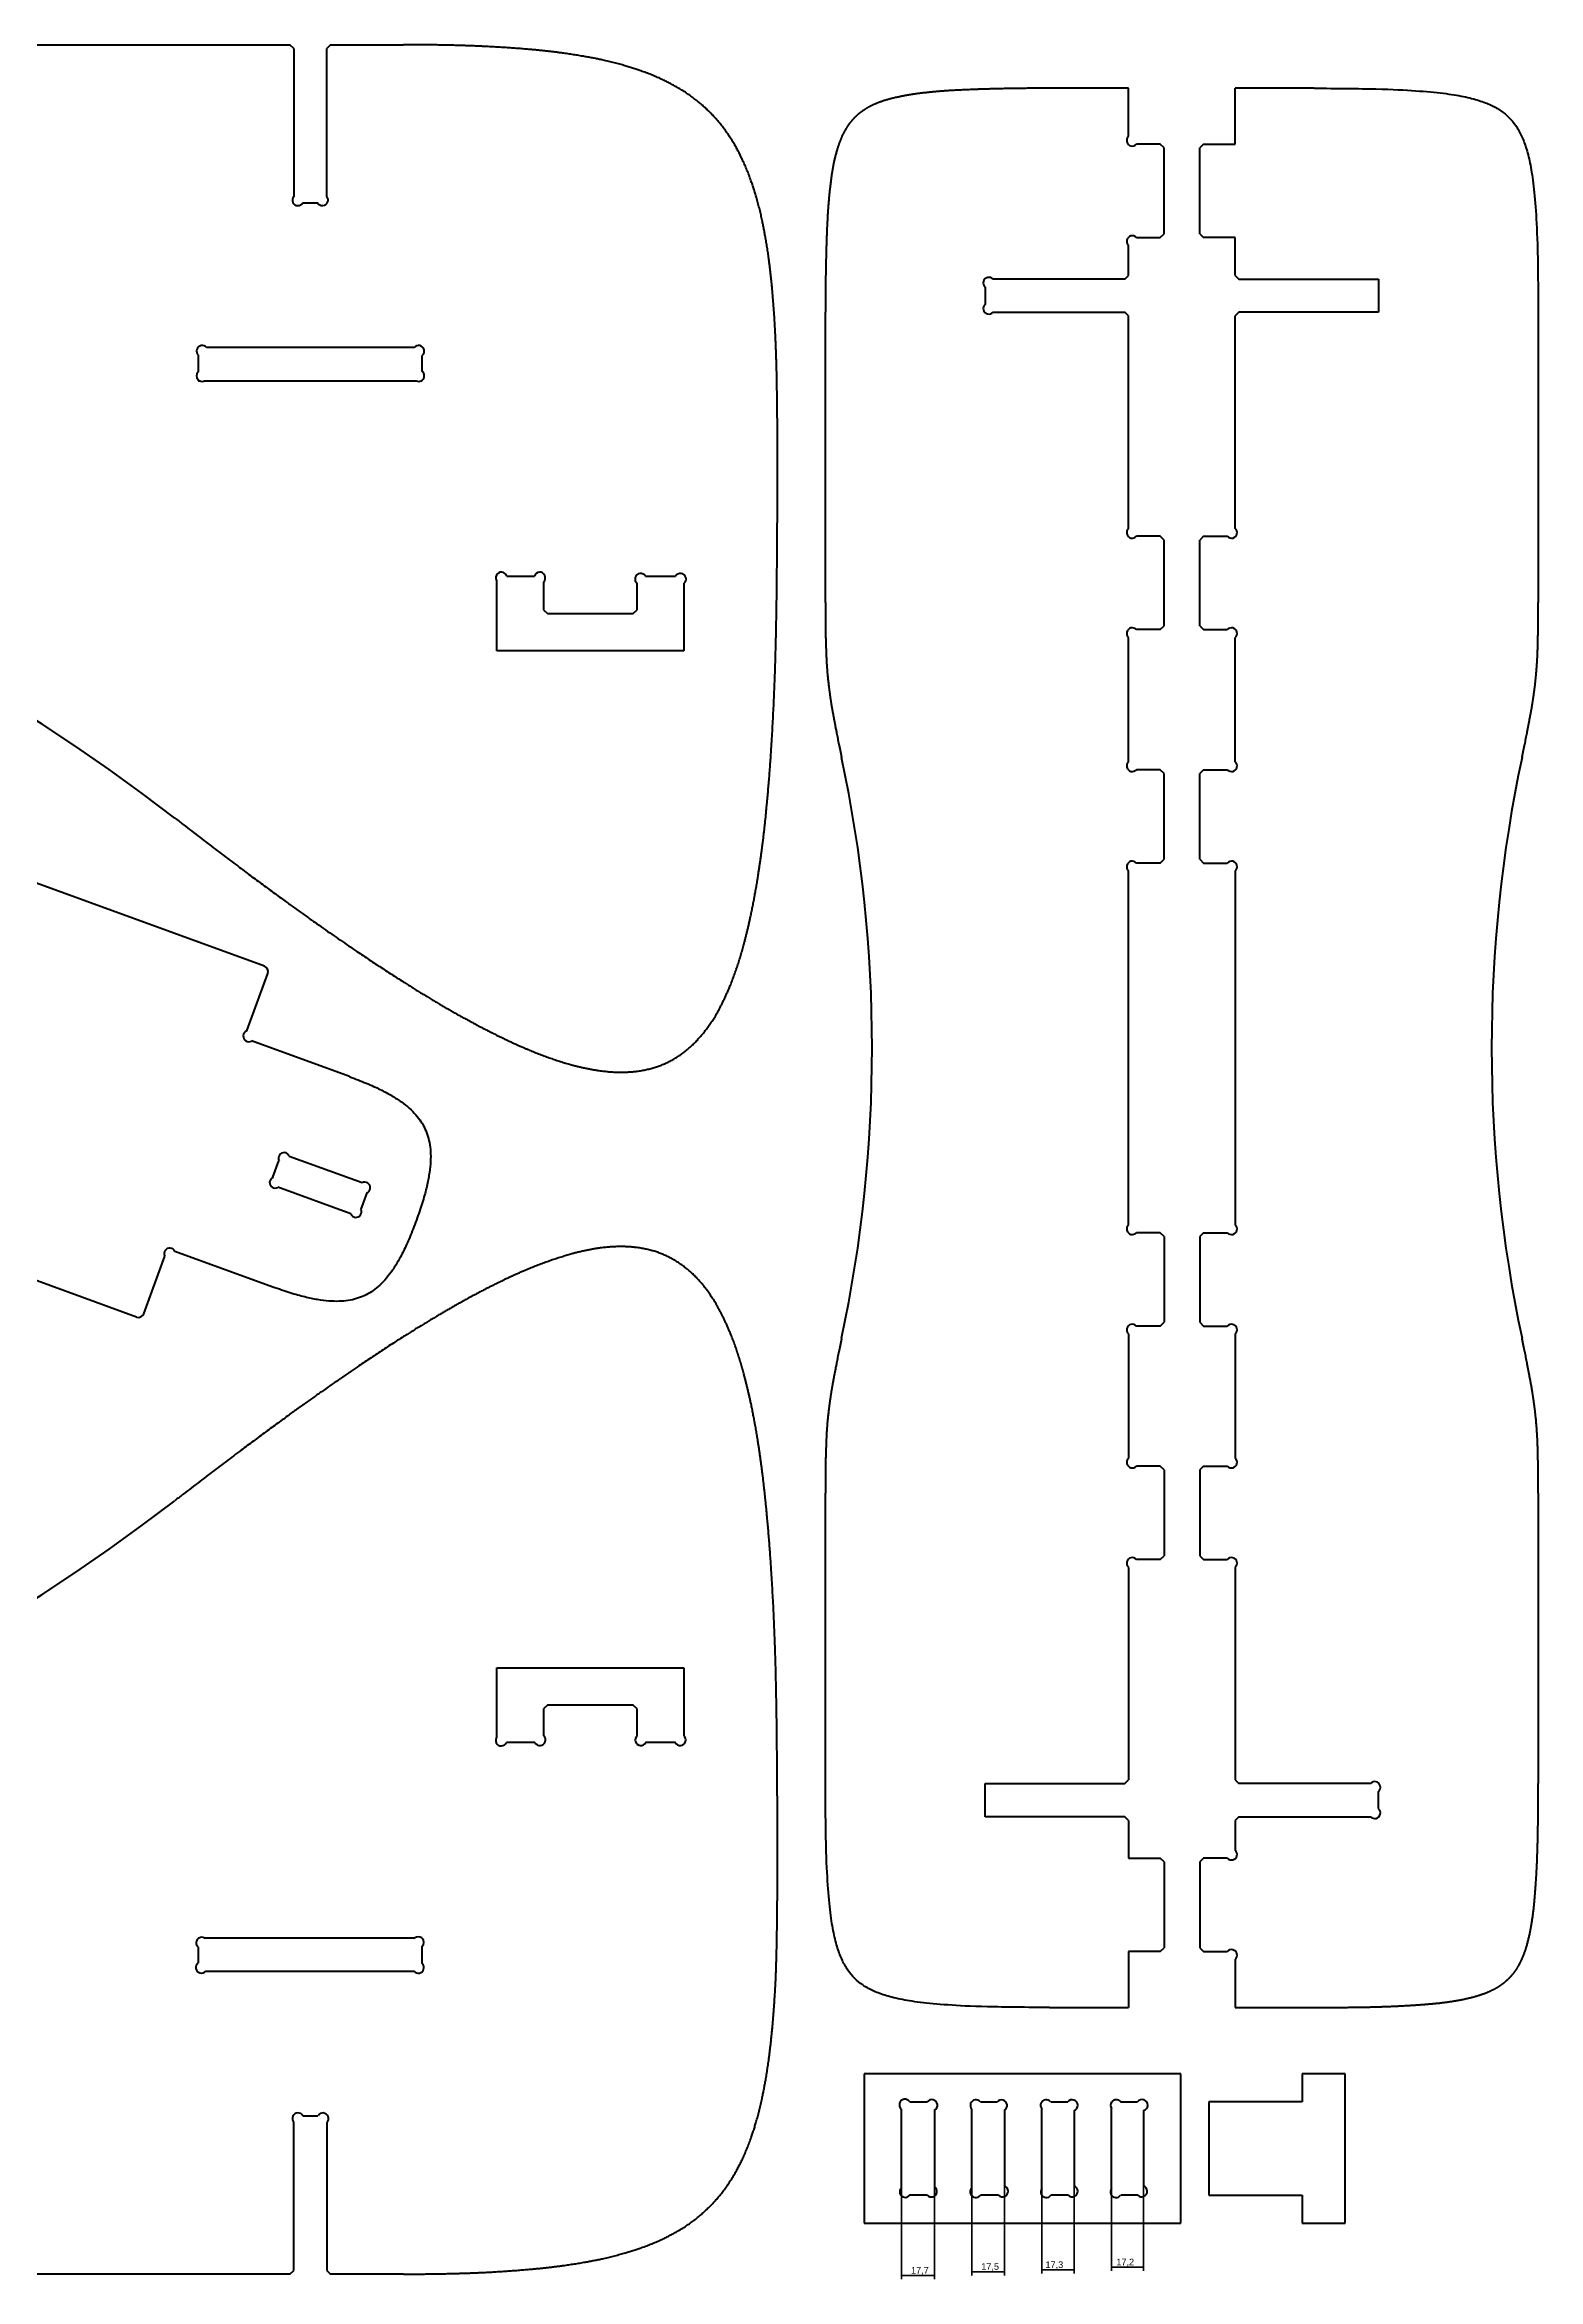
# Model space of a CAD drawing. Header units: millimetres. Extents: x 24 to 2331, y 10 to 1207.
# Drawn here: x 1532 to 2331, y 10 to 1207 of the extents above; entities that cross this region are included whole.
import ezdxf

# ---------------------------------------------------------------- set-up
doc = ezdxf.new("R2010")
doc.units = ezdxf.units.MM
doc.layers.add('1', color=7, linetype='Continuous', true_color=0xffffff)
doc.styles.add('Arial Unicode MS', font='Arial Unicode MS')

# ---------------------------------------------------------------- blocks, each defined once
blk = doc.blocks.new('_U2')
at = {"layer": '1', "color": 18, "lineweight": 35}
for p, q in [((2008.181136, 59.91544), (2008.181136, 10.312279)), ((1990.481136, 59.409354), (1990.481136, 10.312279)), ((1990.481136, 12.312279), (2008.181136, 12.312279))]:
    blk.add_line(p, q, dxfattribs=at)
at = {"layer": '1', "color": 18, "lineweight": 70}
for points in [[(1990.481136, 12.312279), (1993.981133, 13.250101), (1993.98114, 11.374456), (1990.481136, 12.312279)], [(2008.181136, 12.312279), (2004.68114, 11.374456), (2004.681133, 13.250101), (2008.181136, 12.312279)]]:
    blk.add_solid(points, dxfattribs=at)
at = {"layer": '1', "color": 18, "linetype": 'Continuous', "lineweight": 13, "insert": (1995.622951, 12.737308), "char_height": 3.5, "attachment_point": 7, "line_spacing_factor": 1.069626, "style": 'Arial Unicode MS'}
blk.add_mtext('\\fArial Unicode MS|b0|i0;\\W1.0000;17,7', dxfattribs=at)
blk = doc.blocks.new('_U3')
at = {"layer": '1', "color": 18, "lineweight": 35}
for p, q in [((2045.681136, 60.286788), (2045.681136, 12.328287)), ((2028.181136, 59.176166), (2028.181136, 12.328287)), ((2028.181136, 14.328287), (2045.681136, 14.328287))]:
    blk.add_line(p, q, dxfattribs=at)
at = {"layer": '1', "color": 18, "lineweight": 70}
for points in [[(2028.181136, 14.328287), (2031.681133, 15.266109), (2031.68114, 13.390465), (2028.181136, 14.328287)], [(2045.681136, 14.328287), (2042.18114, 13.390465), (2042.181133, 15.266109), (2045.681136, 14.328287)]]:
    blk.add_solid(points, dxfattribs=at)
at = {"layer": '1', "color": 18, "linetype": 'Continuous', "lineweight": 13, "insert": (2033.222951, 14.753316), "char_height": 3.5, "attachment_point": 7, "line_spacing_factor": 1.069626, "style": 'Arial Unicode MS'}
blk.add_mtext('\\fArial Unicode MS|b0|i0;\\W1.0000;17,5', dxfattribs=at)
blk = doc.blocks.new('_U4')
at = {"layer": '1', "color": 18, "lineweight": 35}
for p, q in [((2082.981136, 60.296352), (2082.981136, 13.334544)), ((2065.681136, 58.883854), (2065.681136, 13.334544)), ((2065.681136, 15.334544), (2082.981136, 15.334544))]:
    blk.add_line(p, q, dxfattribs=at)
at = {"layer": '1', "color": 18, "lineweight": 70}
for points in [[(2065.681136, 15.334544), (2069.181133, 16.272366), (2069.18114, 14.396722), (2065.681136, 15.334544)], [(2082.981136, 15.334544), (2079.48114, 14.396722), (2079.481133, 16.272366), (2082.981136, 15.334544)]]:
    blk.add_solid(points, dxfattribs=at)
at = {"layer": '1', "color": 18, "linetype": 'Continuous', "lineweight": 13, "insert": (2067.596949, 15.759573), "char_height": 3.5, "attachment_point": 7, "line_spacing_factor": 1.069626, "style": 'Arial Unicode MS'}
blk.add_mtext('\\fArial Unicode MS|b0|i0;\\W1.0000;17,3', dxfattribs=at)
blk = doc.blocks.new('_U5')
at = {"layer": '1', "color": 18, "lineweight": 35}
for p, q in [((2120.131136, 60.327266), (2120.131136, 14.76983)), ((2102.981136, 58.864898), (2102.981136, 14.76983)), ((2102.981136, 16.76983), (2120.131136, 16.76983))]:
    blk.add_line(p, q, dxfattribs=at)
at = {"layer": '1', "color": 18, "lineweight": 70}
for points in [[(2102.981136, 16.76983), (2106.481133, 17.707653), (2106.48114, 15.832008), (2102.981136, 16.76983)], [(2120.131136, 16.76983), (2116.63114, 15.832008), (2116.631133, 17.707653), (2120.131136, 16.76983)]]:
    blk.add_solid(points, dxfattribs=at)
at = {"layer": '1', "color": 18, "linetype": 'Continuous', "lineweight": 13, "insert": (2105.549189, 17.194859), "char_height": 3.5, "attachment_point": 7, "line_spacing_factor": 1.069626, "style": 'Arial Unicode MS'}
blk.add_mtext('\\fArial Unicode MS|b0|i0;\\W1.0000;17,2', dxfattribs=at)

msp = doc.modelspace()

# ---------------------------------------------------------------- linework, layer by layer
at = {"layer": '1', "color": 155, "linetype": 'Continuous', "lineweight": 70}
for p, q in [((284.9, 1207.2), (1663.2, 1207.2)), ((1665.2, 1205.2), (1663.2, 1207.2)), ((1665.2, 1205.2), (1665.2, 1125.8)), ((1684.9, 1207.2), (1682.9, 1205.2)), ((1682.9, 1125.9), (1682.9, 1205.2)), ((1684.9, 1207.2), (1724, 1207.2)), ((2112.1, 1183.9), (2069.8, 1183.9)), ((2112.1, 1158.1), (2112.1, 1183.9)), ((2211.4, 1183.9), (2169.2, 1183.9)), ((2169.2, 1153.9), (2169.2, 1183.9)), ((2129.1, 1153.9), (2116.3, 1153.9)), ((2131.1, 1151.9), (2129.1, 1153.9)), ((2131.1, 1105.9), (2131.1, 1151.9)), ((2152.2, 1153.9), (2150.2, 1151.9)), ((2150.2, 1105.9), (2150.2, 1151.9)), ((2152.2, 1153.9), (2169.2, 1153.9)), ((1670.1, 1122.5), (1678.1, 1122.5)), ((2116.3, 1103.9), (2129.1, 1103.9)), ((2129.1, 1103.9), (2131.1, 1105.9)), ((2150.2, 1105.9), (2152.2, 1103.9)), ((2169.2, 1103.9), (2152.2, 1103.9)), ((2169.2, 1083.6), (2169.2, 1103.9)), ((2112.1, 1083.6), (2112.1, 1099.6)), ((2035.3, 1077.4), (2035.3, 1068.1)), ((2110.1, 1081.6), (2039.6, 1081.6)), ((2110.1, 1081.6), (2112.1, 1083.6)), ((2169.2, 1083.6), (2171.2, 1081.6)), ((2171.2, 1081.6), (2245.9, 1081.6)), ((2245.9, 1081.6), (2245.9, 1063.9)), ((1949.8, 908.4), (1949.8, 1063.9)), ((2039.6, 1063.9), (2110.1, 1063.9)), ((2112.1, 1061.9), (2110.1, 1063.9)), ((2112.1, 948.1), (2112.1, 1061.9)), ((2171.2, 1063.9), (2169.2, 1061.9)), ((2169.2, 948.1), (2169.2, 1061.9)), ((2245.9, 1063.9), (2171.2, 1063.9)), ((2331.4, 1063.9), (2331.4, 908.4)), ((1729.7, 1045), (1618.6, 1045)), ((1614, 1041), (1614, 1032)), ((1734, 1032.2), (1734, 1040.8)), ((1614, 1027.9), (1614, 1027.2)), ((1614, 1027.2), (1614.9, 1027.2)), ((1617.5, 1027.2), (1730.8, 1027.2)), ((1733.3, 1027.2), (1734, 1027.2)), ((1734, 1027.2), (1734, 1027.7)), ((1924, 1007.2), (1924, 951.1)), ((1649.5, 713.7), (914.7, 981.1)), ((2129.1, 943.9), (2116.3, 943.9)), ((2131.1, 941.9), (2129.1, 943.9)), ((2131.1, 895.9), (2131.1, 941.9)), ((2152.2, 943.9), (2150.2, 941.9)), ((2150.2, 895.9), (2150.2, 941.9)), ((2152.2, 943.9), (2164.9, 943.9)), ((1779.2, 922.5), (1794.1, 922.5)), ((1853.5, 922.5), (1869.6, 922.5)), ((1774, 882.5), (1774, 919.7)), ((1799, 919.5), (1799, 904.5)), ((1849, 904.5), (1849, 918.6)), ((1874, 918.6), (1874, 882.5)), ((1799, 904.5), (1801, 902.5)), ((1801, 902.5), (1847, 902.5)), ((1847, 902.5), (1849, 904.5)), ((2112.1, 823.1), (2112.1, 889.6)), ((2129.1, 893.9), (2116.3, 893.9)), ((2129.1, 893.9), (2131.1, 895.9)), ((2150.2, 895.9), (2152.2, 893.9)), ((2152.2, 893.9), (2164.9, 893.9)), ((2169.2, 823.1), (2169.2, 889.6)), ((1874, 882.5), (1774, 882.5)), ((2129.1, 818.9), (2116.3, 818.9)), ((2131.1, 816.9), (2129.1, 818.9)), ((2131.1, 770.9), (2131.1, 816.9)), ((2152.2, 818.9), (2150.2, 816.9)), ((2150.2, 770.9), (2150.2, 816.9)), ((2152.2, 818.9), (2164.9, 818.9)), ((1581.1, 525.7), (846.3, 793.2)), ((2129.1, 768.9), (2116.3, 768.9)), ((2129.1, 768.9), (2131.1, 770.9)), ((2150.2, 770.9), (2152.2, 768.9)), ((2152.2, 768.9), (2164.9, 768.9)), ((2112.1, 575.1), (2112.1, 764.6)), ((2169.2, 764.6), (2169.2, 575.1)), ((1640.1, 679), (1651.3, 709.8)), ((1695, 654.5), (1642.6, 673.6)), ((1662.7, 611.9), (1701.8, 597.7)), ((1654.1, 600.6), (1657.3, 609.3)), ((1695.7, 581), (1656.7, 595.2)), ((1704.3, 592.2), (1701.1, 583.5)), ((2129.1, 570.9), (2116.3, 570.9)), ((2131.1, 568.9), (2129.1, 570.9)), ((2131.1, 568.9), (2131.1, 522.9)), ((2152.2, 570.9), (2150.2, 568.9)), ((2150.2, 568.9), (2150.2, 522.9)), ((2152.2, 570.9), (2164.9, 570.9)), ((1585, 527.5), (1596.2, 558.3)), ((1654, 541.8), (1601.6, 560.8)), ((2112.1, 516.6), (2112.1, 450.1)), ((2129.1, 520.9), (2116.3, 520.9)), ((2129.1, 520.9), (2131.1, 522.9)), ((2150.2, 522.9), (2152.2, 520.9)), ((2152.2, 520.9), (2164.9, 520.9)), ((2169.2, 516.6), (2169.2, 450.1)), ((2129.1, 445.9), (2116.3, 445.9)), ((2131.1, 443.9), (2129.1, 445.9)), ((2131.1, 443.9), (2131.1, 397.9)), ((2152.2, 445.9), (2150.2, 443.9)), ((2150.2, 443.9), (2150.2, 397.9)), ((2152.2, 445.9), (2164.9, 445.9)), ((1949.8, 275.9), (1949.8, 431.4)), ((2331.4, 431.4), (2331.4, 275.9)), ((2129.1, 395.9), (2116.3, 395.9)), ((2129.1, 395.9), (2131.1, 397.9)), ((2150.2, 397.9), (2152.2, 395.9)), ((2152.2, 395.9), (2164.9, 395.9)), ((2112.1, 391.6), (2112.1, 277.9)), ((2169.2, 391.6), (2169.2, 277.9)), ((1774, 300.9), (1774, 337.8)), ((1774, 337.8), (1874, 337.8)), ((1874, 337.8), (1874, 301.5)), ((1801, 317.8), (1799, 315.8)), ((1799, 315.8), (1799, 301.4)), ((1847, 317.8), (1801, 317.8)), ((1849, 315.8), (1847, 317.8)), ((1849, 301.5), (1849, 315.8)), ((1794.3, 297.8), (1779.1, 297.8)), ((1869.5, 297.8), (1853.6, 297.8)), ((2035.3, 275.9), (2110.1, 275.9)), ((2035.3, 258.1), (2035.3, 275.9)), ((2110.1, 275.9), (2112.1, 277.9)), ((2169.2, 277.9), (2171.2, 275.9)), ((2241.7, 275.9), (2171.2, 275.9)), ((1924, 269.3), (1924, 213.1)), ((2245.9, 262.4), (2245.9, 271.6)), ((2110.1, 258.1), (2035.3, 258.1)), ((2112.1, 256.1), (2110.1, 258.1)), ((2112.1, 256.1), (2112.1, 235.9)), ((2171.2, 258.1), (2169.2, 256.1)), ((2169.2, 256.1), (2169.2, 240.1)), ((2171.2, 258.1), (2241.7, 258.1)), ((2112.1, 235.9), (2129.1, 235.9)), ((2131.1, 233.9), (2129.1, 235.9)), ((2131.1, 233.9), (2131.1, 187.9)), ((2152.2, 235.9), (2150.2, 233.9)), ((2150.2, 233.9), (2150.2, 187.9)), ((2164.9, 235.9), (2152.2, 235.9)), ((1614, 193.1), (1614, 192.8)), ((1614.5, 193.1), (1614, 193.1)), ((1730, 193.1), (1617.5, 193.1)), ((1734, 193.1), (1733.8, 193.1)), ((1734, 192.9), (1734, 193.1)), ((1614, 188.3), (1614, 179.8)), ((1734, 179.4), (1734, 188.7)), ((2129.1, 185.9), (2112.1, 185.9)), ((2112.1, 185.9), (2112.1, 155.9)), ((2129.1, 185.9), (2131.1, 187.9)), ((2150.2, 187.9), (2152.2, 185.9)), ((2152.2, 185.9), (2164.9, 185.9)), ((2169.2, 181.6), (2169.2, 155.9)), ((1618.1, 175.4), (1729.6, 175.4)), ((2069.8, 155.9), (2112.1, 155.9)), ((2169.2, 155.9), (2211.4, 155.9)), ((1970.5, 120.4), (1970.5, 40.4)), ((2140.1, 120.4), (1970.5, 120.4)), ((2140.1, 40.4), (2140.1, 120.4)), ((2228.1, 120.4), (2205.1, 120.4)), ((2205.1, 120.4), (2205.1, 105.4)), ((2228.1, 40.4), (2228.1, 120.4)), ((1670.1, 97.9), (1678.2, 97.9)), ((1990.5, 59.4), (1990.5, 101.5)), ((1995, 105.4), (2004.3, 105.4)), ((2008.2, 101), (2008.2, 59.9)), ((2028.2, 59.2), (2028.2, 101.5)), ((2032.8, 105.4), (2041.8, 105.4)), ((2045.7, 100.9), (2045.7, 60.3)), ((2065.7, 58.9), (2065.7, 101.6)), ((2070.4, 105.4), (2079.6, 105.4)), ((2083, 100.7), (2083, 60.3)), ((2103, 105.2), (2103, 105.4)), ((2103, 105.4), (2103.1, 105.4)), ((2103, 58.9), (2103, 101.8)), ((2107.8, 105.4), (2116.9, 105.4)), ((2120.1, 100.7), (2120.1, 60.3)), ((2155.1, 105.4), (2155.1, 55.4)), ((2205.1, 105.4), (2155.1, 105.4)), ((1665.2, 15.1), (1665.2, 94.5)), ((1682.9, 94.3), (1682.9, 15.1)), ((2004.3, 55.4), (1994.9, 55.4)), ((2042.5, 55.4), (2032.8, 55.4)), ((2079.8, 55.4), (2070.5, 55.4)), ((2117, 55.4), (2107.9, 55.4)), ((2155.1, 55.4), (2205.1, 55.4)), ((2205.1, 55.4), (2205.1, 40.4)), ((1970.5, 40.4), (2140.1, 40.4)), ((2205.1, 40.4), (2228.1, 40.4)), ((1663.2, 13.1), (284.9, 13.1)), ((1663.2, 13.1), (1665.2, 15.1)), ((1682.9, 15.1), (1684.9, 13.1)), ((1724, 13.1), (1684.9, 13.1))]:
    msp.add_line(p, q, dxfattribs=at)
for centre, radius, start, end in [((2114.1, 1155.9), 3, 131.8103, 318.1897), ((1667.5, 1124), 3, 141.6668, 329.8031), ((1680.6, 1124), 3, 210.1969, 40.5279), ((2114.1, 1101.9), 3, 41.8103, 228.1897), ((2037.3, 1079.6), 3, 41.8103, 228.1897), ((2037.3, 1065.9), 3, 131.8103, 318.1897), ((1616.2, 1043.1), 3, 38.4317, 223.9814), ((1732.1, 1043.1), 3, 311.246, 141.5683), ((1616.2, 1029.9), 3, 136.0186, 223.9814), ((1732.1, 1029.9), 3, 311.246, 48.754), ((1616.2, 1029.9), 3, 245.045, 294.955), ((1732.1, 1029.9), 3, 245.045, 294.955), ((974, -17.5), 1025, 52.248, 127.752), ((2114.1, 945.9), 3, 131.8103, 318.1897), ((2167.2, 945.9), 3, 221.8103, 48.1897), ((1776.4, 921.7), 3, 16.8373, 219.6828), ((1796.9, 921.7), 3, 314.7071, 163.1627), ((1850.9, 921), 3, 30.8547, 232.1223), ((1872.2, 921), 3, 308.5475, 149.1453), ((2114.1, 891.9), 3, 41.8103, 228.1897), ((2167.2, 891.9), 3, 311.8103, 138.1897), ((1224.8, 669.9), 750, 348.0313, 11.9687), ((2114.1, 820.9), 3, 131.8103, 318.1897), ((2167.2, 820.9), 3, 221.8103, 48.1897), ((3056.4, 669.9), 750, 168.0313, 191.9687), ((2114.1, 766.9), 3, 41.8103, 228.1897), ((2167.2, 766.9), 3, 311.8103, 138.1897), ((1648.5, 710.8), 3, 340, 70), ((1641.2, 676.2), 3, 111.8103, 298.1897), ((1660, 610.8), 3, 21.8103, 208.1897), ((1655.3, 597.8), 3, 111.8103, 298.1897), ((1703.2, 595), 3, 291.8103, 118.1897), ((1698.5, 582.1), 3, 201.8103, 28.1897), ((2114.1, 572.9), 3, 131.8103, 318.1897), ((2167.2, 572.9), 3, 221.8103, 48.1897), ((1598.8, 559.7), 3, 21.8103, 208.1897), ((1582.1, 528.5), 3, 250, 340), ((2114.1, 518.9), 3, 41.8103, 228.1897), ((2167.2, 518.9), 3, 311.8103, 138.1897), ((2114.1, 447.9), 3, 131.8103, 318.1897), ((2167.2, 447.9), 3, 221.8103, 48.1897), ((974, 1237.8), 1025, 232.248, 307.752), ((2114.1, 393.9), 3, 41.8103, 228.1897), ((2167.2, 393.9), 3, 311.8103, 138.1897), ((1776.3, 299), 3, 139.2756, 337.3618), ((1797, 299.2), 3, 208.0197, 46.8171), ((1851, 299.2), 3, 130.3518, 331.9803), ((1872.1, 299.2), 3, 208.0197, 50.0979), ((2243.9, 273.9), 3, 311.8103, 138.1897), ((2243.9, 260.1), 3, 221.8103, 48.1897), ((2167.2, 237.9), 3, 221.8103, 48.1897), ((1616, 190.5), 3, 130.8665, 229.1335), ((1616, 190.5), 3, 60.071, 119.929), ((1731.9, 190.8), 3, 51.796, 128.204), ((1731.9, 190.8), 3, 315.8007, 44.1993), ((1615.8, 177.3), 3, 124.5899, 320.6732), ((2167.2, 183.9), 3, 311.8103, 138.1897), ((1731.9, 177.3), 3, 219.3268, 44.1993), ((1667.5, 96.4), 3, 30.1969, 217.8352), ((1680.8, 96.4), 3, 316.3985, 149.8031), ((1992.4, 103.8), 3, 32.32, 229.2373), ((2006.8, 103.6), 3, 298.3661, 144.4142), ((2030.4, 103.5), 3, 38.7642, 221.3973), ((2044.1, 103.4), 3, 302.4288, 140.0703), ((2068, 103.5), 3, 37.845, 219.5435), ((2081.9, 103.5), 3, 290.6047, 142.155), ((2105.5, 103.5), 3, 145.4825, 214.5175), ((2105.5, 103.5), 3, 37.845, 142.155), ((2119.4, 103.6), 3, 284.4246, 144.6106), ((2006.5, 57.4), 3, 223.2763, 55.9659), ((2044.6, 57.5), 3, 224.3555, 69.8669), ((2081.9, 57.5), 3, 225.3627, 68.3761), ((2119.1, 57.5), 3, 225.3627, 70.0394), ((1992.6, 57.2), 3, 133.6266, 321.5614), ((2030.3, 57.1), 3, 135.0672, 325.839), ((2068.1, 57.1), 3, 143.389, 324.9717), ((2105.4, 57.1), 3, 143.8387, 324.9717)]:
    msp.add_arc(centre, radius, start, end, dxfattribs=at)
for points, knots in [([(1924, 1007.2), (1924, 1030.8), (1923.1, 1050.2), (1922, 1074.1), (1919.5, 1092.8), (1917.9, 1104.1), (1915.8, 1113.9), (1913.3, 1125.2), (1909.9, 1134.6), (1906.1, 1145.4), (1900.9, 1154.1), (1895.3, 1163.7), (1887.8, 1171.2), (1880.4, 1178.6), (1870.8, 1184.2), (1862.1, 1189.3), (1851.3, 1193.1), (1841.9, 1196.5), (1830.5, 1199), (1820.8, 1201.1), (1809.4, 1202.7), (1790.8, 1205.2), (1766.9, 1206.3), (1747.6, 1207.2), (1724, 1207.2)], [0, 0, 0, 0.125, 0.125, 0.25, 0.25, 0.3125, 0.3125, 0.375, 0.375, 0.4375, 0.4375, 0.5, 0.5, 0.5625, 0.5625, 0.625, 0.625, 0.6875, 0.6875, 0.75, 0.75, 0.875, 0.875, 1, 1, 1]), ([(2069.8, 1183.9), (2054.8, 1183.9), (2042.9, 1183.6), (2027.5, 1183.3), (2016.1, 1182.6), (2008.7, 1182.1), (2002.7, 1181.4), (1995.3, 1180.6), (1989.4, 1179.3), (1982, 1177.8), (1976.6, 1175.5), (1973.3, 1174.1), (1970.6, 1172.3), (1967.7, 1170.5), (1965.4, 1168.1), (1963.1, 1165.8), (1961.3, 1162.9), (1959.5, 1160.2), (1958.2, 1157), (1955.9, 1151.6), (1954.3, 1144.2), (1953.1, 1138.3), (1952.3, 1130.9), (1951.6, 1124.9), (1951.1, 1117.5), (1950.4, 1106.2), (1950.1, 1090.7), (1949.8, 1078.9), (1949.8, 1063.9)], [0, 0, 0, 0.125, 0.125, 0.25, 0.25, 0.3125, 0.3125, 0.375, 0.375, 0.4375, 0.4375, 0.46875, 0.46875, 0.5, 0.5, 0.53125, 0.53125, 0.5625, 0.5625, 0.625, 0.625, 0.6875, 0.6875, 0.75, 0.75, 0.875, 0.875, 1, 1, 1]), ([(1601.6, 793), (1634.6, 767.4), (1662.3, 747.3), (1697, 722.2), (1724.9, 704.6), (1742.4, 693.5), (1757.6, 685.2), (1776.2, 675), (1791.8, 668.5), (1812.2, 660.1), (1828.3, 657.8), (1838.5, 656.3), (1847.3, 657.2), (1857.3, 658.2), (1865.7, 662.3), (1874, 666.4), (1880.9, 673.7), (1887, 680.1), (1892.1, 689), (1900.1, 703.2), (1905.9, 724.3), (1910.4, 740.6), (1913.7, 761.6), (1916.5, 778.7), (1918.4, 799.3), (1921.6, 832.2), (1923, 875.1), (1924, 909.4), (1924, 951.1)], [0, 0, 0, 0.125, 0.125, 0.25, 0.25, 0.3125, 0.3125, 0.375, 0.375, 0.4375, 0.4375, 0.46875, 0.46875, 0.5, 0.5, 0.53125, 0.53125, 0.5625, 0.5625, 0.625, 0.625, 0.6875, 0.6875, 0.75, 0.75, 0.875, 0.875, 1, 1, 1]), ([(1949.8, 908.4), (1949.8, 895.8), (1950, 887.5), (1950.2, 881.7), (1950.4, 877), (1950.7, 871.6), (1951.8, 861.6), (1952.6, 856.2), (1953.3, 851.6), (1954.4, 845.9), (1955.9, 837.7), (1958.5, 825.4)], [0, 0, 0, 0.25, 0.25, 0.375, 0.375, 0.5, 0.625, 0.625, 0.75, 0.75, 1, 1, 1]), ([(2322.7, 825.4), (2325.3, 837.7), (2326.8, 845.9), (2327.9, 851.5), (2328.6, 856.2), (2329.4, 861.6), (2330.5, 871.5), (2330.8, 877), (2331.1, 881.7), (2331.2, 887.4), (2331.4, 895.8), (2331.4, 908.4)], [0, 0, 0, 0.25, 0.25, 0.375, 0.375, 0.5, 0.625, 0.625, 0.75, 0.75, 1, 1, 1]), ([(1924, 269.3), (1924, 311), (1923, 345.2), (1921.6, 388.1), (1918.4, 420.9), (1916.5, 441.4), (1913.8, 458.6), (1910.5, 479.5), (1906, 495.9), (1900.2, 517.1), (1892.1, 531.3), (1887, 540.3), (1880.9, 546.7), (1874, 553.9), (1865.7, 558), (1857.3, 562.1), (1847.4, 563.1), (1838.6, 564), (1828.4, 562.6), (1812.3, 560.2), (1792, 551.9), (1776.3, 545.5), (1757.8, 535.3), (1742.5, 526.9), (1725, 515.9), (1697.1, 498.2), (1662.3, 473), (1634.6, 452.9), (1601.6, 427.4)], [0, 0, 0, 0.125, 0.125, 0.25, 0.25, 0.3125, 0.3125, 0.375, 0.375, 0.4375, 0.4375, 0.46875, 0.46875, 0.5, 0.5, 0.53125, 0.53125, 0.5625, 0.5625, 0.625, 0.625, 0.6875, 0.6875, 0.75, 0.75, 0.875, 0.875, 1, 1, 1]), ([(1958.5, 514.3), (1955.9, 502), (1954.4, 493.9), (1953.3, 488.2), (1952.6, 483.6), (1951.8, 478.2), (1950.7, 468.2), (1950.4, 462.8), (1950.2, 458), (1950, 452.3), (1949.8, 444), (1949.8, 431.4)], [0, 0, 0, 0.25, 0.25, 0.375, 0.375, 0.5, 0.625, 0.625, 0.75, 0.75, 1, 1, 1]), ([(2331.4, 431.4), (2331.4, 444), (2331.2, 452.3), (2331.1, 458), (2330.8, 462.7), (2330.5, 468.2), (2329.4, 478.1), (2328.6, 483.5), (2327.9, 488.2), (2326.8, 493.8), (2325.3, 502), (2322.7, 514.3)], [0, 0, 0, 0.25, 0.25, 0.375, 0.375, 0.5, 0.625, 0.625, 0.75, 0.75, 1, 1, 1]), ([(2211.4, 155.9), (2226.4, 155.9), (2238.3, 156.1), (2253.8, 156.4), (2265.1, 157.2), (2272.5, 157.7), (2278.5, 158.3), (2286, 159.2), (2291.8, 160.4), (2299.3, 162), (2304.7, 164.3), (2307.9, 165.7), (2310.6, 167.4), (2313.5, 169.3), (2315.8, 171.6), (2318.1, 173.9), (2320, 176.8), (2321.7, 179.5), (2323.1, 182.8), (2325.4, 188.2), (2326.9, 195.6), (2328.1, 201.4), (2329, 208.9), (2329.6, 214.9), (2330.1, 222.2), (2330.9, 233.6), (2331.2, 249), (2331.4, 260.9), (2331.4, 275.9)], [0, 0, 0, 0.125, 0.125, 0.25, 0.25, 0.3125, 0.3125, 0.375, 0.375, 0.4375, 0.4375, 0.46875, 0.46875, 0.5, 0.5, 0.53125, 0.53125, 0.5625, 0.5625, 0.625, 0.625, 0.6875, 0.6875, 0.75, 0.75, 0.875, 0.875, 1, 1, 1]), ([(1724, 13.1), (1747.7, 13.1), (1767, 14), (1791, 15.2), (1809.6, 17.7), (1821, 19.3), (1830.7, 21.4), (1842, 23.9), (1851.4, 27.3), (1862.3, 31.1), (1871, 36.2), (1880.6, 41.9), (1888, 49.4), (1895.4, 56.8), (1901, 66.4), (1906.1, 75.1), (1910, 85.9), (1913.3, 95.3), (1915.8, 106.7), (1917.9, 116.4), (1919.5, 127.8), (1922, 146.4), (1923.2, 170.3), (1924, 189.6), (1924, 213.1)], [0, 0, 0, 0.125, 0.125, 0.25, 0.25, 0.3125, 0.3125, 0.375, 0.375, 0.4375, 0.4375, 0.5, 0.5, 0.5625, 0.5625, 0.625, 0.625, 0.6875, 0.6875, 0.75, 0.75, 0.875, 0.875, 1, 1, 1])]:
    msp.add_open_spline(points, degree=2, knots=knots, dxfattribs=at)
for points, weights in [([(2211.4, 1183.9), (2331.4, 1183.9), (2331.4, 1063.9)], [1, 2.82842712475, 1]), ([(1695, 654.5), (1751.4, 634), (1730.9, 577.6)], [1, 1.41421356237, 1]), ([(1730.9, 577.6), (1710.4, 521.2), (1654, 541.8)], [1, 1.41421356237, 1]), ([(2069.8, 155.9), (1949.8, 155.9), (1949.8, 275.9)], [1, 2.82842712475, 1])]:
    msp.add_rational_spline(points, weights, degree=2, dxfattribs=at)

# ---------------------------------------------------------------- block references
at = {"layer": '1', "color": 18, "linetype": 'Continuous', "lineweight": 13}
for name in ['_U2', '_U3', '_U4', '_U5']:
    msp.add_blockref(name, (0, 0), dxfattribs=at)

doc.saveas('drawing.dxf')
